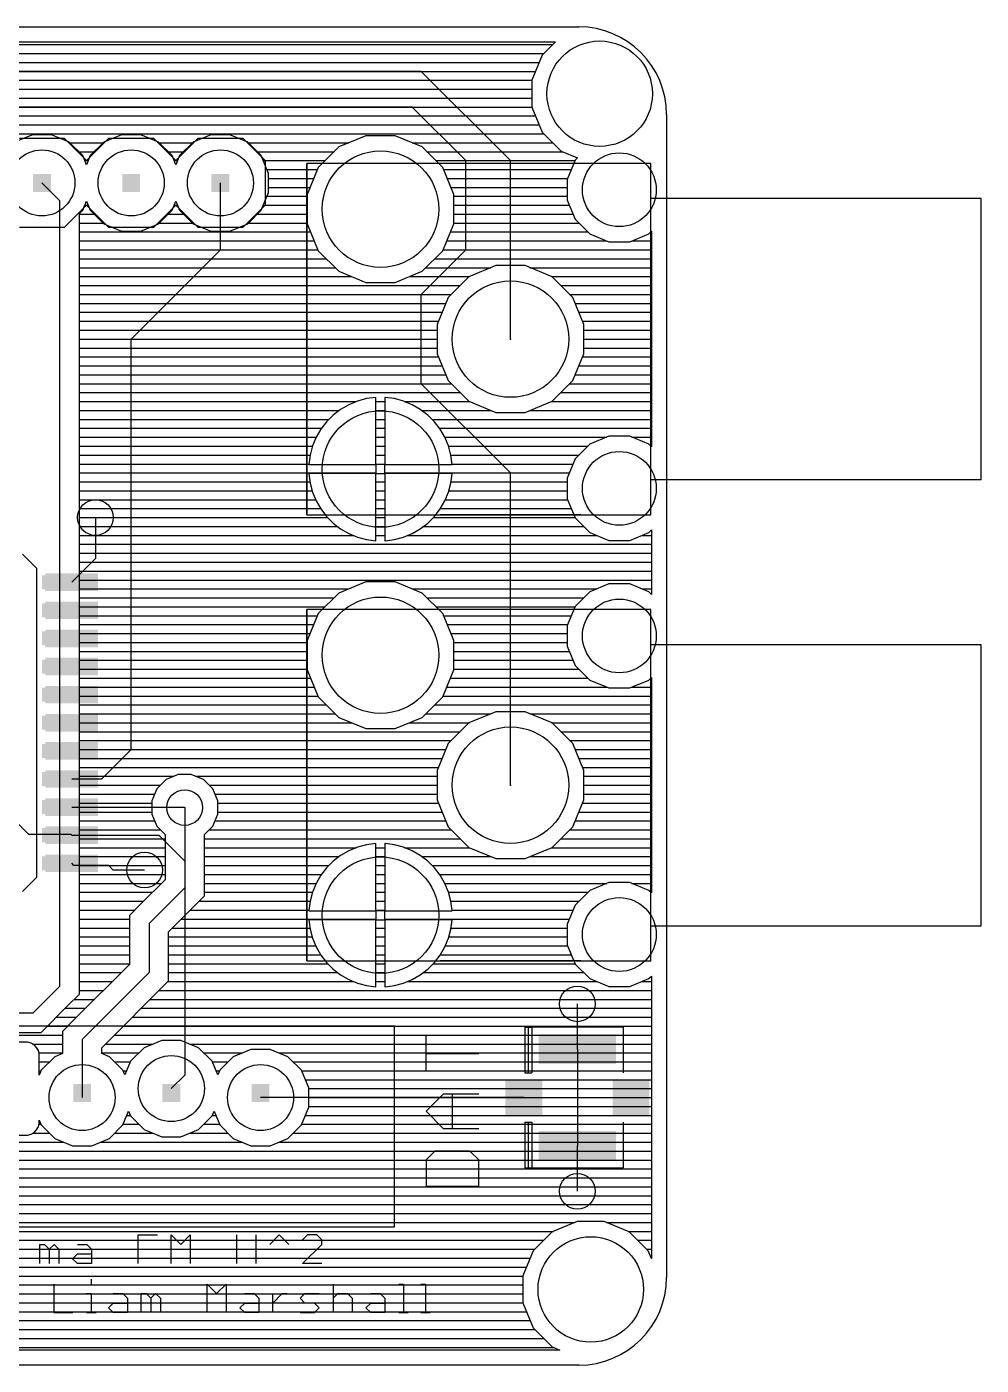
# Model space of a CAD drawing. Extents: x -0.2 to 61.7, y 0 to 38.1.
# Drawn here: x 34.49 to 61.66, y 0 to 38.1 of the extents above; entities that cross this region are included whole.
import ezdxf

# ---------------------------------------------------------------- set-up
doc = ezdxf.new("R2010")
doc.units = 0
for name, color, linetype in [('1', 22, 'CONTINUOUS'), ('16', 175, 'CONTINUOUS'), ('17', 82, 'CONTINUOUS'), ('18', 82, 'CONTINUOUS'), ('20', 7, 'CONTINUOUS'), ('21', 7, 'CONTINUOUS'), ('23', 7, 'CONTINUOUS'), ('51', 53, 'CONTINUOUS')]:
    doc.layers.add(name, color=color, linetype=linetype)

# ---------------------------------------------------------------- blocks, each defined once
blk = doc.blocks.new('RECT')
blk.add_solid([(-0.5, -0.5), (0.5, -0.5), (-0.5, 0.5), (0.5, 0.5)])
blk = doc.blocks.new('ROUNDP')
blk.add_circle((0, 0), 0.5)
blk = doc.blocks.new('ROUNDV')
blk.add_circle((0, 0), 0.5)

msp = doc.modelspace()

# ---------------------------------------------------------------- linework, layer by layer
at = {"layer": '1'}
for p, q in [((45.72, 36.83), (15.875, 36.83)), ((48.26, 34.29), (45.72, 36.83)), ((45.466, 35.814), (17.526, 35.814)), ((46.99, 34.29), (45.466, 35.814)), ((46.99, 31.75), (46.99, 34.29)), ((48.26, 29.21), (48.26, 34.29)), ((40.005, 31.75), (40.005, 33.655)), ((37.465, 29.21), (40.005, 31.75)), ((45.72, 30.48), (46.99, 31.75)), ((45.72, 27.94), (45.72, 30.48)), ((37.465, 17.526), (37.465, 29.21)), ((48.26, 25.4), (45.72, 27.94)), ((48.26, 16.51), (48.26, 25.4)), ((36.449, 24.13), (36.449, 22.965)), ((36.449, 22.965), (35.772, 22.288)), ((36.627, 16.688), (37.465, 17.526)), ((32.7931, 16.8639), (34.544, 15.113)), ((35.772, 16.688), (36.627, 16.688)), ((35.772, 15.888), (38.976, 15.888)), ((38.976, 15.888), (38.989, 15.875)), ((34.544, 15.113), (35.747, 15.113)), ((35.747, 15.113), (35.772, 15.088)), ((35.772, 15.088), (38.252, 15.088)), ((38.252, 15.088), (38.989, 14.351)), ((35.836, 14.224), (35.772, 14.288)), ((36.83, 14.224), (35.836, 14.224)), ((36.957, 14.097), (36.83, 14.224)), ((37.846, 14.097), (36.957, 14.097)), ((38.989, 14.351), (38.989, 8.255)), ((50.165, 8.995), (50.165, 10.287)), ((50.165, 8.995), (50.165, 6.245)), ((38.989, 8.255), (38.608, 7.874)), ((48.64, 7.62), (41.148, 7.62)), ((50.165, 4.953), (50.165, 6.245)), ((34.8619, 2.8956), (34.8619, 3.4379)), ((34.8619, 3.4379), (34.9975, 3.4379)), ((34.9975, 3.4379), (35.1331, 3.3023)), ((35.1331, 3.3023), (35.2687, 3.4379)), ((35.2687, 3.4379), (35.4043, 3.3023)), ((35.933, 3.4379), (36.2042, 3.4379)), ((36.2042, 3.4379), (36.3398, 3.3023)), ((37.6685, 2.8956), (37.6685, 3.7091)), ((37.6685, 3.7091), (38.2108, 3.7091)), ((38.604, 2.8956), (38.604, 3.7091)), ((38.604, 3.7091), (38.8752, 3.4379)), ((38.8752, 3.4379), (39.1463, 3.7091)), ((39.1463, 3.7091), (39.1463, 2.8956)), ((40.475, 2.8956), (40.475, 3.7091)), ((41.0174, 3.7091), (41.0174, 2.8956)), ((41.4106, 3.4379), (41.6817, 3.7091)), ((41.6817, 3.7091), (41.9529, 3.4379)), ((42.4817, 3.7091), (42.3461, 3.5735)), ((42.3461, 2.8956), (42.8884, 3.4379)), ((42.7528, 3.7091), (42.4817, 3.7091)), ((42.8884, 3.5735), (42.7528, 3.7091)), ((42.8884, 3.4379), (42.8884, 3.5735)), ((35.1331, 3.3023), (35.1331, 2.8956)), ((35.4043, 3.3023), (35.4043, 2.8956)), ((35.7974, 3.0312), (35.933, 3.1668)), ((35.933, 3.1668), (36.3398, 3.1668)), ((36.3398, 3.3023), (36.3398, 2.8956)), ((36.733, 3.3023), (37.2753, 3.3023)), ((37.6685, 3.3023), (37.9396, 3.3023)), ((40.475, 3.3023), (41.0174, 3.3023)), ((35.933, 2.8956), (35.7974, 3.0312)), ((36.3398, 2.8956), (35.933, 2.8956)), ((42.8884, 2.8956), (42.3461, 2.8956)), ((35.2593, 2.3121), (35.2593, 1.4986)), ((36.3304, 2.4477), (36.3304, 2.3121)), ((39.625, 1.4986), (39.625, 2.3121)), ((39.625, 2.3121), (39.8962, 2.0409)), ((39.8962, 2.0409), (40.1674, 2.3121)), ((40.1674, 2.3121), (40.1674, 1.4986)), ((43.2112, 2.3121), (43.2112, 1.4986)), ((45.0822, 2.3121), (45.2178, 2.3121)), ((45.2178, 2.3121), (45.2178, 1.4986)), ((45.7059, 2.3121), (45.8415, 2.3121)), ((45.8415, 2.3121), (45.8415, 1.4986)), ((36.1948, 2.0409), (36.3304, 2.0409)), ((36.3304, 2.0409), (36.3304, 1.4986)), ((36.9541, 2.0409), (37.2252, 2.0409)), ((37.2252, 2.0409), (37.3608, 1.9053)), ((37.3608, 1.9053), (37.3608, 1.4986)), ((37.754, 1.4986), (37.754, 2.0409)), ((37.754, 2.0409), (37.8896, 2.0409)), ((37.8896, 2.0409), (38.0252, 1.9053)), ((38.0252, 1.9053), (38.1607, 2.0409)), ((38.0252, 1.9053), (38.0252, 1.4986)), ((38.1607, 2.0409), (38.2963, 1.9053)), ((38.2963, 1.9053), (38.2963, 1.4986)), ((40.6961, 2.0409), (40.9673, 2.0409)), ((40.9673, 2.0409), (41.1029, 1.9053)), ((41.1029, 1.9053), (41.1029, 1.4986)), ((41.4961, 1.4986), (41.4961, 2.0409)), ((41.4961, 1.7698), (41.7672, 2.0409)), ((41.7672, 2.0409), (41.9028, 2.0409)), ((42.2757, 1.9053), (42.4113, 2.0409)), ((42.4113, 1.7698), (42.2757, 1.9053)), ((42.4113, 2.0409), (42.818, 2.0409)), ((43.2112, 1.9053), (43.3468, 2.0409)), ((43.3468, 2.0409), (43.6179, 2.0409)), ((43.6179, 2.0409), (43.7535, 1.9053)), ((43.7535, 1.9053), (43.7535, 1.4986)), ((44.2823, 2.0409), (44.5535, 2.0409)), ((44.5535, 2.0409), (44.689, 1.9053)), ((44.689, 1.9053), (44.689, 1.4986)), ((36.8185, 1.6342), (36.9541, 1.7698)), ((36.9541, 1.4986), (36.8185, 1.6342)), ((36.9541, 1.7698), (37.3608, 1.7698)), ((40.5606, 1.6342), (40.6961, 1.7698)), ((40.6961, 1.4986), (40.5606, 1.6342)), ((40.6961, 1.7698), (41.1029, 1.7698)), ((42.6824, 1.7698), (42.4113, 1.7698)), ((42.818, 1.6342), (42.6824, 1.7698)), ((42.6824, 1.4986), (42.818, 1.6342)), ((44.1467, 1.6342), (44.2823, 1.7698)), ((44.2823, 1.4986), (44.1467, 1.6342)), ((44.2823, 1.7698), (44.689, 1.7698)), ((35.2593, 1.4986), (35.8016, 1.4986)), ((36.1948, 1.4986), (36.466, 1.4986)), ((37.3608, 1.4986), (36.9541, 1.4986)), ((41.1029, 1.4986), (40.6961, 1.4986)), ((42.2757, 1.4986), (42.6824, 1.4986)), ((44.689, 1.4986), (44.2823, 1.4986)), ((45.0822, 1.4986), (45.3534, 1.4986)), ((45.7059, 1.4986), (45.9771, 1.4986))]:
    msp.add_line(p, q, dxfattribs=at)
at = {"layer": '16'}
for p, q in [((13.1972, 37.6682), (49.5412, 37.6682)), ((13.3812, 37.592), (49.465, 37.592)), ((13.654, 37.338), (49.211, 37.338)), ((49.5412, 37.6682), (49.1623, 37.2893)), ((13.908, 37.084), (49.0773, 37.084)), ((49.1623, 37.2893), (48.8682, 36.5793)), ((14.0417, 36.83), (48.9721, 36.83)), ((14.1469, 36.576), (48.8682, 36.576)), ((48.8682, 36.5793), (48.8682, 35.8107)), ((14.2508, 36.322), (48.8682, 36.322)), ((14.2508, 36.068), (48.8682, 36.068)), ((14.2508, 35.814), (48.8682, 35.814)), ((14.2508, 35.56), (48.9721, 35.56)), ((48.8682, 35.8107), (49.1623, 35.1007)), ((14.0417, 35.052), (49.211, 35.052)), ((14.1469, 35.306), (49.0773, 35.306)), ((49.1623, 35.1007), (49.7057, 34.5573)), ((34.6522, 35.0266), (34.1481, 34.8178)), ((35.1978, 35.0266), (34.6522, 35.0266)), ((35.7019, 34.8178), (35.1978, 35.0266)), ((36.0878, 34.4319), (35.7019, 34.8178)), ((35.7217, 34.798), (36.6683, 34.798)), ((36.6881, 34.8178), (36.3022, 34.4319)), ((37.1922, 35.0266), (36.6881, 34.8178)), ((37.7378, 35.0266), (37.1922, 35.0266)), ((38.2419, 34.8178), (37.7378, 35.0266)), ((38.6278, 34.4319), (38.2419, 34.8178)), ((38.2617, 34.798), (39.2083, 34.798)), ((39.2281, 34.8178), (38.8422, 34.4319)), ((39.7322, 35.0266), (39.2281, 34.8178)), ((40.2778, 35.0266), (39.7322, 35.0266)), ((40.7819, 34.8178), (40.2778, 35.0266)), ((41.1678, 34.4319), (40.7819, 34.8178)), ((40.8017, 34.798), (43.6571, 34.798)), ((43.3762, 34.6816), (42.7884, 34.0938)), ((44.1443, 34.9998), (43.3762, 34.6816)), ((44.9757, 34.9998), (44.1443, 34.9998)), ((45.7438, 34.6816), (44.9757, 34.9998)), ((45.4629, 34.798), (49.465, 34.798)), ((46.3316, 34.0938), (45.7438, 34.6816)), ((35.9757, 34.544), (36.4143, 34.544)), ((36.195, 34.1731), (36.0878, 34.4319)), ((36.1466, 34.29), (36.2434, 34.29)), ((36.3022, 34.4319), (36.195, 34.1731)), ((38.5157, 34.544), (38.9543, 34.544)), ((38.735, 34.1731), (38.6278, 34.4319)), ((38.6866, 34.29), (38.7834, 34.29)), ((38.8422, 34.4319), (38.735, 34.1731)), ((41.0557, 34.544), (43.2386, 34.544)), ((41.3766, 33.9278), (41.1678, 34.4319)), ((41.2266, 34.29), (42.9846, 34.29)), ((45.8814, 34.544), (49.7378, 34.544)), ((46.1354, 34.29), (50.0999, 34.29)), ((49.7057, 34.5573), (50.1696, 34.3652)), ((50.1038, 34.2994), (49.8782, 33.7547)), ((50.1696, 34.3652), (50.1038, 34.2994)), ((41.3318, 34.036), (42.7644, 34.036)), ((41.3766, 33.3822), (41.3766, 33.9278)), ((42.7884, 34.0938), (42.4702, 33.3257)), ((46.6498, 33.3257), (46.3316, 34.0938)), ((46.3556, 34.036), (49.9947, 34.036)), ((35.433, 33.147), (34.925, 33.655)), ((41.3766, 33.782), (42.6592, 33.782)), ((41.3766, 33.528), (42.554, 33.528)), ((46.4608, 33.782), (49.8895, 33.782)), ((46.566, 33.528), (49.8782, 33.528)), ((49.8782, 33.7547), (49.8782, 33.1653)), ((35.433, 10.795), (35.433, 33.147)), ((41.1678, 32.8781), (41.3766, 33.3822)), ((41.3318, 33.274), (42.4702, 33.274)), ((42.4702, 33.3257), (42.4702, 32.4943)), ((46.6498, 32.4943), (46.6498, 33.3257)), ((46.6498, 33.274), (49.8782, 33.274)), ((49.8782, 33.1653), (50.1038, 32.6206)), ((35.9918, 32.7821), (36.0878, 32.8781)), ((35.9918, 10.5635), (35.9918, 32.7821)), ((35.9918, 32.766), (36.4143, 32.766)), ((36.0878, 32.8781), (36.195, 33.1369)), ((36.1466, 33.02), (36.2434, 33.02)), ((36.195, 33.1369), (36.3022, 32.8781)), ((36.3022, 32.8781), (36.6881, 32.4922)), ((38.2419, 32.4922), (38.6278, 32.8781)), ((38.5157, 32.766), (38.9543, 32.766)), ((38.6278, 32.8781), (38.735, 33.1369)), ((38.6866, 33.02), (38.7834, 33.02)), ((38.735, 33.1369), (38.8422, 32.8781)), ((38.8422, 32.8781), (39.2281, 32.4922)), ((40.7819, 32.4922), (41.1678, 32.8781)), ((41.0557, 32.766), (42.4702, 32.766)), ((41.2266, 33.02), (42.4702, 33.02)), ((46.6498, 33.02), (49.9384, 33.02)), ((46.6498, 32.766), (50.0436, 32.766)), ((35.9918, 32.512), (36.6683, 32.512)), ((36.6881, 32.4922), (37.1922, 32.2834)), ((37.7378, 32.2834), (38.2419, 32.4922)), ((38.2617, 32.512), (39.2083, 32.512)), ((39.2281, 32.4922), (39.7322, 32.2834)), ((40.2778, 32.2834), (40.7819, 32.4922)), ((40.8017, 32.512), (42.4702, 32.512)), ((42.4702, 32.4943), (42.7884, 31.7262)), ((46.3316, 31.7262), (46.6498, 32.4943)), ((46.6498, 32.512), (50.2124, 32.512)), ((50.1038, 32.6206), (50.5206, 32.2038)), ((35.9918, 32.258), (42.5681, 32.258)), ((35.9918, 32.004), (42.6733, 32.004)), ((37.1922, 32.2834), (37.7378, 32.2834)), ((39.7322, 32.2834), (40.2778, 32.2834)), ((46.4467, 32.004), (51.003, 32.004)), ((46.5519, 32.258), (50.4664, 32.258)), ((50.5206, 32.2038), (51.0652, 31.9782)), ((51.6547, 31.9782), (52.1994, 32.2038)), ((51.717, 32.004), (52.2732, 32.004)), ((52.1994, 32.2038), (52.2732, 32.2776)), ((52.2536, 32.258), (52.2732, 32.258)), ((52.2732, 32.2776), (52.2732, 26.1424)), ((35.9918, 31.75), (42.7785, 31.75)), ((42.7884, 31.7262), (43.3762, 31.1384)), ((45.7438, 31.1384), (46.3316, 31.7262)), ((46.3415, 31.75), (52.2732, 31.75)), ((51.0652, 31.9782), (51.6547, 31.9782)), ((35.9918, 31.496), (43.0186, 31.496)), ((35.9918, 31.242), (43.2726, 31.242)), ((45.8474, 31.242), (47.7048, 31.242)), ((46.1014, 31.496), (52.2732, 31.496)), ((47.8443, 31.2998), (47.0762, 30.9816)), ((48.6757, 31.2998), (47.8443, 31.2998)), ((49.4438, 30.9816), (48.6757, 31.2998)), ((48.8152, 31.242), (52.2732, 31.242)), ((35.9918, 30.988), (43.7392, 30.988)), ((43.3762, 31.1384), (44.1443, 30.8202)), ((44.9757, 30.8202), (45.7438, 31.1384)), ((45.3808, 30.988), (47.0916, 30.988)), ((47.0762, 30.9816), (46.4884, 30.3938)), ((49.4284, 30.988), (52.2732, 30.988)), ((50.0316, 30.3938), (49.4438, 30.9816)), ((35.9918, 30.734), (46.8286, 30.734)), ((35.9918, 30.48), (46.5746, 30.48)), ((44.1443, 30.8202), (44.9757, 30.8202)), ((49.6914, 30.734), (52.2732, 30.734)), ((49.9454, 30.48), (52.2732, 30.48)), ((35.9918, 30.226), (46.4189, 30.226)), ((46.4884, 30.3938), (46.1702, 29.6257)), ((50.3498, 29.6257), (50.0316, 30.3938)), ((50.1011, 30.226), (52.2732, 30.226)), ((35.9918, 29.972), (46.3137, 29.972)), ((35.9918, 29.718), (46.2084, 29.718)), ((50.2064, 29.972), (52.2732, 29.972)), ((50.3116, 29.718), (52.2732, 29.718)), ((35.9918, 29.464), (46.1702, 29.464)), ((46.1702, 29.6257), (46.1702, 28.7943)), ((50.3498, 28.7943), (50.3498, 29.6257)), ((50.3498, 29.464), (52.2732, 29.464)), ((35.9918, 29.21), (46.1702, 29.21)), ((35.9918, 28.956), (46.1702, 28.956)), ((50.3498, 29.21), (52.2732, 29.21)), ((50.3498, 28.956), (52.2732, 28.956)), ((35.9918, 28.702), (46.2084, 28.702)), ((46.1702, 28.7943), (46.4884, 28.0262)), ((50.0316, 28.0262), (50.3498, 28.7943)), ((50.3116, 28.702), (52.2732, 28.702)), ((35.9918, 28.448), (46.3136, 28.448)), ((35.9918, 28.194), (46.4189, 28.194)), ((50.1011, 28.194), (52.2732, 28.194)), ((50.2064, 28.448), (52.2732, 28.448)), ((35.9918, 27.94), (46.5746, 27.94)), ((46.4884, 28.0262), (47.0762, 27.4384)), ((49.4438, 27.4384), (50.0316, 28.0262)), ((49.9454, 27.94), (52.2732, 27.94)), ((35.9918, 27.686), (46.8286, 27.686)), ((35.9918, 27.432), (43.872, 27.432)), ((43.9032, 27.4449), (43.6562, 27.3426)), ((44.1614, 27.5141), (43.9032, 27.4449)), ((44.4264, 27.549), (44.1614, 27.5141)), ((44.433, 27.549), (44.4264, 27.549)), ((44.433, 25.637), (44.433, 27.549)), ((44.433, 27.432), (44.687, 27.432)), ((44.687, 27.549), (44.687, 25.637)), ((44.6936, 27.549), (44.687, 27.549)), ((44.9586, 27.5141), (44.6936, 27.549)), ((45.2168, 27.4449), (44.9586, 27.5141)), ((45.4638, 27.3426), (45.2168, 27.4449)), ((45.248, 27.432), (47.0916, 27.432)), ((47.0762, 27.4384), (47.8443, 27.1202)), ((48.6757, 27.1202), (49.4438, 27.4384)), ((49.4284, 27.432), (52.2732, 27.432)), ((49.6914, 27.686), (52.2732, 27.686)), ((35.9918, 27.178), (43.3844, 27.178)), ((43.4248, 27.209), (43.2127, 27.0463)), ((43.6562, 27.3426), (43.4248, 27.209)), ((44.433, 27.178), (44.687, 27.178)), ((45.6952, 27.209), (45.4638, 27.3426)), ((45.9073, 27.0463), (45.6952, 27.209)), ((45.7356, 27.178), (47.7048, 27.178)), ((47.8443, 27.1202), (48.6757, 27.1202)), ((48.8152, 27.178), (52.2732, 27.178)), ((35.9918, 26.924), (43.0904, 26.924)), ((35.9918, 26.67), (42.88, 26.67)), ((43.0237, 26.8573), (42.861, 26.6452)), ((43.2127, 27.0463), (43.0237, 26.8573)), ((44.433, 26.924), (44.687, 26.924)), ((44.433, 26.67), (44.687, 26.67)), ((46.0963, 26.8573), (45.9073, 27.0463)), ((46.0296, 26.924), (52.2732, 26.924)), ((46.259, 26.6452), (46.0963, 26.8573)), ((46.24, 26.67), (52.2732, 26.67)), ((35.9918, 26.416), (42.7286, 26.416)), ((42.7274, 26.4138), (42.6251, 26.1668)), ((42.861, 26.6452), (42.7274, 26.4138)), ((44.433, 26.416), (44.687, 26.416)), ((46.3926, 26.4138), (46.259, 26.6452)), ((46.3914, 26.416), (51.003, 26.416)), ((46.4949, 26.1668), (46.3926, 26.4138)), ((51.0652, 26.4418), (50.5206, 26.2162)), ((51.6547, 26.4418), (51.0652, 26.4418)), ((52.1994, 26.2162), (51.6547, 26.4418)), ((51.717, 26.416), (52.2732, 26.416)), ((35.9918, 26.162), (42.6238, 26.162)), ((35.9918, 25.908), (42.5558, 25.908)), ((42.5559, 25.9086), (42.521, 25.6436)), ((42.6251, 26.1668), (42.5559, 25.9086)), ((44.433, 26.162), (44.687, 26.162)), ((44.433, 25.908), (44.687, 25.908)), ((46.5641, 25.9086), (46.4949, 26.1668)), ((46.4962, 26.162), (50.4664, 26.162)), ((46.599, 25.6436), (46.5641, 25.9086)), ((46.5642, 25.908), (50.2124, 25.908)), ((50.5206, 26.2162), (50.1038, 25.7994)), ((52.2732, 26.1424), (52.1994, 26.2162)), ((52.2536, 26.162), (52.2732, 26.162)), ((35.9918, 25.654), (42.5224, 25.654)), ((42.521, 25.6436), (42.521, 25.637)), ((42.521, 25.637), (44.433, 25.637)), ((44.433, 25.654), (44.687, 25.654)), ((44.687, 25.637), (44.433, 25.637)), ((44.433, 25.637), (44.433, 25.383)), ((44.687, 25.383), (44.687, 25.637)), ((44.687, 25.637), (46.599, 25.637)), ((46.5976, 25.654), (50.0436, 25.654)), ((46.599, 25.637), (46.599, 25.6436)), ((50.1038, 25.7994), (49.8782, 25.2547)), ((35.9918, 25.4), (44.433, 25.4)), ((35.9918, 25.146), (42.5513, 25.146)), ((44.433, 25.383), (42.521, 25.383)), ((42.521, 25.383), (42.521, 25.3764)), ((42.521, 25.3764), (42.5559, 25.1114)), ((44.433, 23.471), (44.433, 25.383)), ((44.433, 25.383), (44.687, 25.383)), ((44.433, 25.146), (44.687, 25.146)), ((44.687, 25.4), (49.9384, 25.4)), ((44.687, 25.383), (44.687, 23.471)), ((46.599, 25.383), (44.687, 25.383)), ((46.5641, 25.1114), (46.599, 25.3764)), ((46.5687, 25.146), (49.8782, 25.146)), ((46.599, 25.3764), (46.599, 25.383)), ((49.8782, 25.2547), (49.8782, 24.6653)), ((35.9918, 24.892), (42.6147, 24.892)), ((42.5559, 25.1114), (42.6251, 24.8532)), ((42.6251, 24.8532), (42.7274, 24.6062)), ((44.433, 24.892), (44.687, 24.892)), ((46.3926, 24.6062), (46.4949, 24.8532)), ((46.4949, 24.8532), (46.5641, 25.1114)), ((46.5053, 24.892), (49.8782, 24.892)), ((35.9918, 24.638), (42.7142, 24.638)), ((35.9918, 24.384), (42.8557, 24.384)), ((42.7274, 24.6062), (42.861, 24.3748)), ((44.433, 24.638), (44.687, 24.638)), ((44.433, 24.384), (44.687, 24.384)), ((46.259, 24.3748), (46.3926, 24.6062)), ((46.2643, 24.384), (49.9947, 24.384)), ((46.4058, 24.638), (49.8895, 24.638)), ((49.8782, 24.6653), (50.1038, 24.1206)), ((35.9918, 24.13), (43.0564, 24.13)), ((42.861, 24.3748), (43.0237, 24.1627)), ((43.0237, 24.1627), (43.2127, 23.9737)), ((44.433, 24.13), (44.687, 24.13)), ((45.9073, 23.9737), (46.0963, 24.1627)), ((46.0636, 24.13), (50.0999, 24.13)), ((46.0963, 24.1627), (46.259, 24.3748)), ((50.1038, 24.1206), (50.5206, 23.7038)), ((35.9918, 23.876), (43.34, 23.876)), ((35.9918, 23.622), (43.7899, 23.622)), ((43.2127, 23.9737), (43.4248, 23.811)), ((43.4248, 23.811), (43.6562, 23.6774)), ((43.6562, 23.6774), (43.9032, 23.5751)), ((44.433, 23.876), (44.687, 23.876)), ((44.433, 23.622), (44.687, 23.622)), ((45.2168, 23.5751), (45.4638, 23.6774)), ((45.3301, 23.622), (50.7181, 23.622)), ((45.4638, 23.6774), (45.6952, 23.811)), ((45.6952, 23.811), (45.9073, 23.9737)), ((45.78, 23.876), (50.3484, 23.876)), ((50.5206, 23.7038), (51.0652, 23.4782)), ((51.6547, 23.4782), (52.1994, 23.7038)), ((52.0019, 23.622), (52.2732, 23.622)), ((52.1994, 23.7038), (52.2732, 23.7776)), ((52.2732, 23.7776), (52.2732, 21.9424)), ((35.9918, 23.368), (52.2732, 23.368)), ((43.9032, 23.5751), (44.1614, 23.5059)), ((44.1614, 23.5059), (44.4264, 23.471)), ((44.4264, 23.471), (44.433, 23.471)), ((44.687, 23.471), (44.6936, 23.471)), ((44.6936, 23.471), (44.9586, 23.5059)), ((44.9586, 23.5059), (45.2168, 23.5751)), ((51.0652, 23.4782), (51.6547, 23.4782)), ((35.9918, 23.114), (52.2732, 23.114)), ((35.9918, 22.86), (52.2732, 22.86)), ((35.9918, 22.606), (52.2732, 22.606)), ((35.9918, 22.352), (52.2732, 22.352)), ((35.9918, 22.098), (43.6571, 22.098)), ((44.1443, 22.2998), (43.3762, 21.9816)), ((44.9757, 22.2998), (44.1443, 22.2998)), ((45.7438, 21.9816), (44.9757, 22.2998)), ((45.4629, 22.098), (50.7181, 22.098)), ((51.0652, 22.2418), (50.5206, 22.0162)), ((51.6547, 22.2418), (51.0652, 22.2418)), ((52.1994, 22.0162), (51.6547, 22.2418)), ((52.0019, 22.098), (52.2732, 22.098)), ((35.9918, 21.844), (43.2386, 21.844)), ((43.3762, 21.9816), (42.7884, 21.3938)), ((46.3316, 21.3938), (45.7438, 21.9816)), ((45.8814, 21.844), (50.3484, 21.844)), ((50.5206, 22.0162), (50.1038, 21.5994)), ((52.2732, 21.9424), (52.1994, 22.0162)), ((35.9918, 21.59), (42.9846, 21.59)), ((42.7884, 21.3938), (42.4702, 20.6257)), ((46.1354, 21.59), (50.0999, 21.59)), ((46.6498, 20.6257), (46.3316, 21.3938)), ((50.1038, 21.5994), (49.8782, 21.0547)), ((35.9918, 21.336), (42.7644, 21.336)), ((35.9918, 21.082), (42.6592, 21.082)), ((46.3556, 21.336), (49.9947, 21.336)), ((46.4608, 21.082), (49.8895, 21.082)), ((49.8782, 21.0547), (49.8782, 20.4653)), ((35.9918, 20.828), (42.554, 20.828)), ((35.9918, 20.574), (42.4702, 20.574)), ((42.4702, 20.6257), (42.4702, 19.7943)), ((46.566, 20.828), (49.8782, 20.828)), ((46.6498, 19.7943), (46.6498, 20.6257)), ((46.6498, 20.574), (49.8782, 20.574)), ((35.9918, 20.32), (42.4702, 20.32)), ((46.6498, 20.32), (49.9384, 20.32)), ((49.8782, 20.4653), (50.1038, 19.9206)), ((35.9918, 20.066), (42.4702, 20.066)), ((35.9918, 19.812), (42.4702, 19.812)), ((46.6498, 20.066), (50.0436, 20.066)), ((46.6498, 19.812), (50.2124, 19.812)), ((50.1038, 19.9206), (50.5206, 19.5038)), ((35.9918, 19.558), (42.5681, 19.558)), ((42.4702, 19.7943), (42.7884, 19.0262)), ((46.3316, 19.0262), (46.6498, 19.7943)), ((46.5519, 19.558), (50.4664, 19.558)), ((50.5206, 19.5038), (51.0652, 19.2782)), ((51.6547, 19.2782), (52.1994, 19.5038)), ((52.1994, 19.5038), (52.2732, 19.5776)), ((52.2536, 19.558), (52.2732, 19.558)), ((52.2732, 19.5776), (52.2732, 13.4424)), ((35.9918, 19.304), (42.6733, 19.304)), ((35.9918, 19.05), (42.7785, 19.05)), ((46.3415, 19.05), (52.2732, 19.05)), ((46.4467, 19.304), (51.003, 19.304)), ((51.0652, 19.2782), (51.6547, 19.2782)), ((51.717, 19.304), (52.2732, 19.304)), ((35.9918, 18.796), (43.0186, 18.796)), ((42.7884, 19.0262), (43.3762, 18.4384)), ((45.7438, 18.4384), (46.3316, 19.0262)), ((46.1014, 18.796), (52.2732, 18.796)), ((35.9918, 18.542), (43.2726, 18.542)), ((35.9918, 18.288), (43.7392, 18.288)), ((43.3762, 18.4384), (44.1443, 18.1202)), ((44.9757, 18.1202), (45.7438, 18.4384)), ((45.3808, 18.288), (47.0916, 18.288)), ((45.8474, 18.542), (47.7048, 18.542)), ((47.8443, 18.5998), (47.0762, 18.2816)), ((48.6757, 18.5998), (47.8443, 18.5998)), ((49.4438, 18.2816), (48.6757, 18.5998)), ((48.8152, 18.542), (52.2732, 18.542)), ((49.4284, 18.288), (52.2732, 18.288)), ((35.9918, 18.034), (46.8286, 18.034)), ((44.1443, 18.1202), (44.9757, 18.1202)), ((47.0762, 18.2816), (46.4884, 17.6938)), ((50.0316, 17.6938), (49.4438, 18.2816)), ((49.6914, 18.034), (52.2732, 18.034)), ((35.9918, 17.78), (46.5746, 17.78)), ((35.9918, 17.526), (46.4189, 17.526)), ((46.4884, 17.6938), (46.1702, 16.9257)), ((49.9454, 17.78), (52.2732, 17.78)), ((50.3498, 16.9257), (50.0316, 17.6938)), ((50.1011, 17.526), (52.2732, 17.526)), ((35.9918, 17.272), (46.3137, 17.272)), ((50.2064, 17.272), (52.2732, 17.272)), ((35.9918, 17.018), (46.2084, 17.018)), ((35.9918, 16.764), (38.6794, 16.764)), ((38.8021, 16.8148), (38.4566, 16.6717)), ((39.1759, 16.8148), (38.8021, 16.8148)), ((39.5214, 16.6717), (39.1759, 16.8148)), ((39.2986, 16.764), (46.1702, 16.764)), ((46.1702, 16.9257), (46.1702, 16.0943)), ((50.3116, 17.018), (52.2732, 17.018)), ((50.3498, 16.0943), (50.3498, 16.9257)), ((50.3498, 16.764), (52.2732, 16.764)), ((35.9918, 16.51), (38.2949, 16.51)), ((38.1923, 16.4074), (38.0492, 16.0619)), ((38.4566, 16.6717), (38.1923, 16.4074)), ((39.7857, 16.4074), (39.5214, 16.6717)), ((39.6831, 16.51), (46.1702, 16.51)), ((39.9288, 16.0619), (39.7857, 16.4074)), ((50.3498, 16.51), (52.2732, 16.51)), ((35.9918, 16.256), (38.1296, 16.256)), ((35.9918, 16.002), (38.0492, 16.002)), ((38.0492, 16.0619), (38.0492, 15.6881)), ((39.8484, 16.256), (46.1702, 16.256)), ((39.9288, 15.6881), (39.9288, 16.0619)), ((39.9288, 16.002), (46.2084, 16.002)), ((46.1702, 16.0943), (46.4884, 15.3262)), ((50.0316, 15.3262), (50.3498, 16.0943)), ((50.3116, 16.002), (52.2732, 16.002)), ((50.3498, 16.256), (52.2732, 16.256)), ((35.9918, 15.748), (38.0492, 15.748)), ((38.0492, 15.6881), (38.1923, 15.3426)), ((38.989, 15.875), (38.989, 13.589)), ((39.7857, 15.3426), (39.9288, 15.6881)), ((39.9288, 15.748), (46.3136, 15.748)), ((50.2064, 15.748), (52.2732, 15.748)), ((35.9918, 15.494), (38.1296, 15.494)), ((35.9918, 15.24), (38.2949, 15.24)), ((38.1923, 15.3426), (38.4302, 15.1047)), ((39.5478, 15.1047), (39.7857, 15.3426)), ((39.6831, 15.24), (46.5746, 15.24)), ((39.8484, 15.494), (46.4189, 15.494)), ((46.4884, 15.3262), (47.0762, 14.7384)), ((49.4438, 14.7384), (50.0316, 15.3262)), ((49.9454, 15.24), (52.2732, 15.24)), ((50.1011, 15.494), (52.2732, 15.494)), ((35.9918, 14.986), (38.4302, 14.986)), ((38.4302, 15.1047), (38.4302, 13.8205)), ((39.5478, 13.3575), (39.5478, 15.1047)), ((39.5478, 14.986), (46.8286, 14.986)), ((49.6914, 14.986), (52.2732, 14.986)), ((35.9918, 14.732), (38.4302, 14.732)), ((35.9918, 14.478), (38.4302, 14.478)), ((39.5478, 14.732), (43.872, 14.732)), ((39.5478, 14.478), (43.3844, 14.478)), ((43.4248, 14.509), (43.2127, 14.3463)), ((43.6562, 14.6426), (43.4248, 14.509)), ((43.9032, 14.7449), (43.6562, 14.6426)), ((44.1614, 14.8141), (43.9032, 14.7449)), ((44.4264, 14.849), (44.1614, 14.8141)), ((44.433, 14.849), (44.4264, 14.849)), ((44.433, 12.937), (44.433, 14.849)), ((44.433, 14.732), (44.687, 14.732)), ((44.433, 14.478), (44.687, 14.478)), ((44.687, 14.849), (44.687, 12.937)), ((44.6936, 14.849), (44.687, 14.849)), ((44.9586, 14.8141), (44.6936, 14.849)), ((45.2168, 14.7449), (44.9586, 14.8141)), ((45.4638, 14.6426), (45.2168, 14.7449)), ((45.248, 14.732), (47.0916, 14.732)), ((45.6952, 14.509), (45.4638, 14.6426)), ((45.9073, 14.3463), (45.6952, 14.509)), ((45.7356, 14.478), (47.7048, 14.478)), ((47.0762, 14.7384), (47.8443, 14.4202)), ((48.6757, 14.4202), (49.4438, 14.7384)), ((48.8152, 14.478), (52.2732, 14.478)), ((49.4284, 14.732), (52.2732, 14.732)), ((35.9918, 14.224), (38.4302, 14.224)), ((39.5478, 14.224), (43.0904, 14.224)), ((43.0237, 14.1573), (42.861, 13.9452)), ((43.2127, 14.3463), (43.0237, 14.1573)), ((44.433, 14.224), (44.687, 14.224)), ((46.0963, 14.1573), (45.9073, 14.3463)), ((46.0296, 14.224), (52.2732, 14.224)), ((46.259, 13.9452), (46.0963, 14.1573)), ((47.8443, 14.4202), (48.6757, 14.4202)), ((35.9918, 13.97), (38.4302, 13.97)), ((35.9918, 13.716), (38.3257, 13.716)), ((38.4302, 13.8205), (37.7415, 13.1318)), ((39.5478, 13.97), (42.88, 13.97)), ((39.5478, 13.716), (42.7286, 13.716)), ((42.861, 13.9452), (42.7274, 13.7138)), ((44.433, 13.97), (44.687, 13.97)), ((44.433, 13.716), (44.687, 13.716)), ((46.24, 13.97), (52.2732, 13.97)), ((46.3926, 13.7138), (46.259, 13.9452)), ((46.3914, 13.716), (51.003, 13.716)), ((51.0652, 13.7418), (50.5206, 13.5162)), ((51.6547, 13.7418), (51.0652, 13.7418)), ((52.1994, 13.5162), (51.6547, 13.7418)), ((51.717, 13.716), (52.2732, 13.716)), ((35.9918, 13.462), (38.0717, 13.462)), ((38.989, 13.589), (37.973, 12.573)), ((38.5318, 12.3415), (39.5478, 13.3575)), ((39.5478, 13.462), (42.6238, 13.462)), ((42.6251, 13.4668), (42.5559, 13.2086)), ((42.7274, 13.7138), (42.6251, 13.4668)), ((44.433, 13.462), (44.687, 13.462)), ((46.4949, 13.4668), (46.3926, 13.7138)), ((46.5641, 13.2086), (46.4949, 13.4668)), ((46.4962, 13.462), (50.4664, 13.462)), ((50.5206, 13.5162), (50.1038, 13.0994)), ((52.2732, 13.4424), (52.1994, 13.5162)), ((52.2536, 13.462), (52.2732, 13.462)), ((35.9918, 13.208), (37.8177, 13.208)), ((35.9918, 12.954), (37.5637, 12.954)), ((37.7415, 13.1318), (37.4142, 12.8045)), ((39.1443, 12.954), (42.5224, 12.954)), ((39.3983, 13.208), (42.5558, 13.208)), ((42.5559, 13.2086), (42.521, 12.9436)), ((44.433, 13.208), (44.687, 13.208)), ((44.433, 12.954), (44.687, 12.954)), ((46.599, 12.9436), (46.5641, 13.2086)), ((46.5642, 13.208), (50.2124, 13.208)), ((46.5976, 12.954), (50.0436, 12.954)), ((50.1038, 13.0994), (49.8782, 12.5547)), ((35.9918, 12.7), (37.4142, 12.7)), ((37.4142, 12.8045), (37.4142, 11.4075)), ((37.973, 12.573), (37.973, 11.176)), ((38.8903, 12.7), (44.433, 12.7)), ((42.521, 12.9436), (42.521, 12.937)), ((42.521, 12.937), (44.433, 12.937)), ((44.433, 12.683), (42.521, 12.683)), ((42.521, 12.683), (42.521, 12.6764)), ((42.521, 12.6764), (42.5559, 12.4114)), ((44.687, 12.937), (44.433, 12.937)), ((44.433, 12.937), (44.433, 12.683)), ((44.433, 10.771), (44.433, 12.683)), ((44.433, 12.683), (44.687, 12.683)), ((44.687, 12.683), (44.687, 12.937)), ((44.687, 12.937), (46.599, 12.937)), ((44.687, 12.7), (49.9384, 12.7)), ((44.687, 12.683), (44.687, 10.771)), ((46.599, 12.683), (44.687, 12.683)), ((46.5641, 12.4114), (46.599, 12.6764)), ((46.599, 12.937), (46.599, 12.9436)), ((46.599, 12.6764), (46.599, 12.683)), ((35.9918, 12.446), (37.4142, 12.446)), ((35.9918, 12.192), (37.4142, 12.192)), ((38.5318, 10.9445), (38.5318, 12.3415)), ((38.5318, 12.192), (42.6147, 12.192)), ((38.6363, 12.446), (42.5513, 12.446)), ((42.5559, 12.4114), (42.6251, 12.1532)), ((44.433, 12.446), (44.687, 12.446)), ((44.433, 12.192), (44.687, 12.192)), ((46.4949, 12.1532), (46.5641, 12.4114)), ((46.5053, 12.192), (49.8782, 12.192)), ((46.5687, 12.446), (49.8782, 12.446)), ((49.8782, 12.5547), (49.8782, 11.9653)), ((35.9918, 11.938), (37.4142, 11.938)), ((38.5318, 11.938), (42.7142, 11.938)), ((42.6251, 12.1532), (42.7274, 11.9062)), ((42.7274, 11.9062), (42.861, 11.6748)), ((44.433, 11.938), (44.687, 11.938)), ((46.259, 11.6748), (46.3926, 11.9062)), ((46.3926, 11.9062), (46.4949, 12.1532)), ((46.4058, 11.938), (49.8895, 11.938)), ((49.8782, 11.9653), (50.1038, 11.4206)), ((35.9918, 11.684), (37.4142, 11.684)), ((35.9918, 11.43), (37.4142, 11.43)), ((38.5318, 11.684), (42.8557, 11.684)), ((38.5318, 11.43), (43.0564, 11.43)), ((42.861, 11.6748), (43.0237, 11.4627)), ((43.0237, 11.4627), (43.2127, 11.2737)), ((44.433, 11.684), (44.687, 11.684)), ((44.433, 11.43), (44.687, 11.43)), ((45.9073, 11.2737), (46.0963, 11.4627)), ((46.0636, 11.43), (50.0999, 11.43)), ((46.0963, 11.4627), (46.259, 11.6748)), ((46.2643, 11.684), (49.9947, 11.684)), ((37.4142, 11.4075), (35.8365, 9.8298)), ((35.9918, 11.176), (37.1827, 11.176)), ((37.973, 11.176), (36.068, 9.271)), ((38.5318, 11.176), (43.34, 11.176)), ((43.2127, 11.2737), (43.4248, 11.111)), ((43.4248, 11.111), (43.6562, 10.9774)), ((44.433, 11.176), (44.687, 11.176)), ((45.4638, 10.9774), (45.6952, 11.111)), ((45.6952, 11.111), (45.9073, 11.2737)), ((45.78, 11.176), (50.3484, 11.176)), ((50.1038, 11.4206), (50.5206, 11.0038)), ((52.1994, 11.0038), (52.2732, 11.0776)), ((52.2732, 11.0776), (52.2732, 3.0372)), ((34.671, 10.033), (35.433, 10.795)), ((35.9918, 10.922), (36.9287, 10.922)), ((36.6268, 9.0395), (38.5318, 10.9445)), ((38.5093, 10.922), (43.7899, 10.922)), ((43.6562, 10.9774), (43.9032, 10.8751)), ((43.9032, 10.8751), (44.1614, 10.8059)), ((44.1614, 10.8059), (44.4264, 10.771)), ((44.4264, 10.771), (44.433, 10.771)), ((44.433, 10.922), (44.687, 10.922)), ((44.687, 10.771), (44.6936, 10.771)), ((44.6936, 10.771), (44.9586, 10.8059)), ((44.9586, 10.8059), (45.2168, 10.8751)), ((45.2168, 10.8751), (45.4638, 10.9774)), ((45.3301, 10.922), (50.7181, 10.922)), ((50.5206, 11.0038), (51.0652, 10.7782)), ((51.0652, 10.7782), (51.6547, 10.7782)), ((51.6547, 10.7782), (52.1994, 11.0038)), ((52.0019, 10.922), (52.2732, 10.922)), ((35.6645, 10.2362), (35.9918, 10.5635)), ((35.8423, 10.414), (36.4207, 10.414)), ((35.9918, 10.668), (36.6747, 10.668)), ((38.0013, 10.414), (52.2732, 10.414)), ((38.2553, 10.668), (52.2732, 10.668)), ((31.242, 10.033), (34.671, 10.033)), ((34.9025, 9.4742), (35.6645, 10.2362)), ((35.3343, 9.906), (35.9127, 9.906)), ((35.5883, 10.16), (36.1667, 10.16)), ((37.4933, 9.906), (52.2732, 9.906)), ((37.7473, 10.16), (52.2732, 10.16)), ((35.0803, 9.652), (35.6587, 9.652)), ((35.8365, 9.8298), (35.5092, 9.5025)), ((37.2393, 9.652), (52.2732, 9.652)), ((31.9361, 9.398), (35.5092, 9.398)), ((32.0123, 9.4742), (34.9025, 9.4742)), ((34.518, 9.1948), (33.655, 9.1948)), ((34.6149, 9.1688), (34.518, 9.1948)), ((34.7017, 9.1187), (34.6149, 9.1688)), ((34.6579, 9.144), (35.5092, 9.144)), ((35.5092, 9.5025), (35.5092, 8.8731)), ((36.068, 9.271), (36.068, 7.62)), ((36.7313, 9.144), (38.0899, 9.144)), ((36.9853, 9.398), (52.2732, 9.398)), ((38.3352, 9.2456), (37.8311, 9.0368)), ((38.8808, 9.2456), (38.3352, 9.2456)), ((39.3849, 9.0368), (38.8808, 9.2456)), ((39.1261, 9.144), (52.2732, 9.144)), ((34.7727, 9.0477), (34.7017, 9.1187)), ((34.8228, 8.9609), (34.7727, 9.0477)), ((34.8488, 8.864), (34.8228, 8.9609)), ((34.8418, 8.89), (35.5092, 8.89)), ((34.8488, 8.2607), (34.8488, 8.864)), ((35.291, 8.7828), (34.9052, 8.3969)), ((35.5092, 8.8731), (35.291, 8.7828)), ((36.6268, 8.8731), (36.6268, 9.0395)), ((36.6268, 8.89), (37.6843, 8.89)), ((36.8449, 8.7828), (36.6268, 8.8731)), ((37.2308, 8.3969), (36.8449, 8.7828)), ((37.8311, 9.0368), (37.4452, 8.6509)), ((39.7708, 8.6509), (39.3849, 9.0368)), ((39.5317, 8.89), (40.6299, 8.89)), ((40.3711, 8.7828), (39.9852, 8.3969)), ((40.8752, 8.9916), (40.3711, 8.7828)), ((41.4208, 8.9916), (40.8752, 8.9916)), ((41.9249, 8.7828), (41.4208, 8.9916)), ((41.6661, 8.89), (52.2732, 8.89)), ((42.3108, 8.3969), (41.9249, 8.7828)), ((34.8488, 8.636), (35.1443, 8.636)), ((34.9052, 8.3969), (34.8488, 8.2607)), ((34.8488, 8.382), (34.899, 8.382)), ((36.9917, 8.636), (37.439, 8.636)), ((37.2854, 8.2651), (37.2308, 8.3969)), ((37.237, 8.382), (37.3338, 8.382)), ((37.4452, 8.6509), (37.2854, 8.2651)), ((39.9306, 8.2651), (39.7708, 8.6509)), ((39.777, 8.636), (40.2243, 8.636)), ((39.8822, 8.382), (39.979, 8.382)), ((39.9852, 8.3969), (39.9306, 8.2651)), ((42.0717, 8.636), (52.2732, 8.636)), ((42.5196, 7.8928), (42.3108, 8.3969)), ((42.317, 8.382), (52.2732, 8.382)), ((42.4222, 8.128), (52.2732, 8.128)), ((42.5196, 7.3472), (42.5196, 7.8928)), ((42.5196, 7.874), (52.2732, 7.874)), ((42.5196, 7.62), (52.2732, 7.62)), ((42.3108, 6.8431), (42.5196, 7.3472)), ((42.5196, 7.366), (52.2732, 7.366)), ((34.8228, 6.7871), (34.8488, 6.884)), ((34.8418, 6.858), (34.899, 6.858)), ((34.8488, 6.884), (34.8488, 6.9793)), ((34.8488, 6.9793), (34.9052, 6.8431)), ((37.2308, 6.8431), (37.3906, 7.2289)), ((37.237, 6.858), (37.6843, 6.858)), ((37.3422, 7.112), (37.439, 7.112)), ((37.3906, 7.2289), (37.4452, 7.0971)), ((37.4452, 7.0971), (37.8311, 6.7112)), ((39.3849, 6.7112), (39.7708, 7.0971)), ((39.5317, 6.858), (39.979, 6.858)), ((39.7708, 7.0971), (39.8254, 7.2289)), ((39.777, 7.112), (39.8738, 7.112)), ((39.8254, 7.2289), (39.9852, 6.8431)), ((42.317, 6.858), (52.2732, 6.858)), ((42.4222, 7.112), (52.2732, 7.112)), ((33.655, 6.5532), (34.518, 6.5532)), ((34.518, 6.5532), (34.6149, 6.5792)), ((34.6149, 6.5792), (34.7017, 6.6293)), ((34.6579, 6.604), (35.1443, 6.604)), ((34.7017, 6.6293), (34.7727, 6.7003)), ((34.7727, 6.7003), (34.8228, 6.7871)), ((34.9052, 6.8431), (35.291, 6.4572)), ((36.8449, 6.4572), (37.2308, 6.8431)), ((36.9917, 6.604), (38.0899, 6.604)), ((37.8311, 6.7112), (38.3352, 6.5024)), ((38.3352, 6.5024), (38.8808, 6.5024)), ((38.8808, 6.5024), (39.3849, 6.7112)), ((39.1261, 6.604), (40.2243, 6.604)), ((39.9852, 6.8431), (40.3711, 6.4572)), ((41.9249, 6.4572), (42.3108, 6.8431)), ((42.0717, 6.604), (52.2732, 6.604)), ((28.8365, 6.096), (52.2732, 6.096)), ((28.9417, 6.35), (35.5499, 6.35)), ((35.291, 6.4572), (35.7952, 6.2484)), ((35.7952, 6.2484), (36.3408, 6.2484)), ((36.3408, 6.2484), (36.8449, 6.4572)), ((36.5861, 6.35), (40.6299, 6.35)), ((40.3711, 6.4572), (40.8752, 6.2484)), ((40.8752, 6.2484), (41.4208, 6.2484)), ((41.4208, 6.2484), (41.9249, 6.4572)), ((41.6661, 6.35), (52.2732, 6.35)), ((28.7021, 5.842), (52.2732, 5.842)), ((28.4481, 5.588), (52.2732, 5.588)), ((7.9248, 5.334), (52.2732, 5.334)), ((7.9248, 5.08), (52.2732, 5.08)), ((7.9248, 4.826), (52.2732, 4.826)), ((7.9248, 4.572), (52.2732, 4.572)), ((7.9248, 4.318), (52.2732, 4.318)), ((10.1009, 4.064), (50.0971, 4.064)), ((28.4481, 3.81), (49.4838, 3.81)), ((50.1617, 4.0908), (49.4517, 3.7967)), ((50.9303, 4.0908), (50.1617, 4.0908)), ((51.6403, 3.7967), (50.9303, 4.0908)), ((50.9949, 4.064), (52.2732, 4.064)), ((51.6082, 3.81), (52.2732, 3.81)), ((28.7021, 3.556), (49.211, 3.556)), ((49.4517, 3.7967), (48.9083, 3.2533)), ((52.1837, 3.2533), (51.6403, 3.7967)), ((51.881, 3.556), (52.2732, 3.556)), ((28.8365, 3.302), (48.957, 3.302)), ((28.9417, 3.048), (48.8233, 3.048)), ((48.9083, 3.2533), (48.6142, 2.5433)), ((52.135, 3.302), (52.2732, 3.302)), ((52.2732, 3.0372), (52.1837, 3.2533)), ((52.2687, 3.048), (52.2732, 3.048)), ((28.9433, 2.794), (48.7181, 2.794)), ((28.8365, 2.286), (48.6142, 2.286)), ((28.9417, 2.54), (48.6142, 2.54)), ((48.6142, 2.5433), (48.6142, 1.7747)), ((28.7021, 2.032), (48.6142, 2.032)), ((11.4799, 1.524), (48.7181, 1.524)), ((28.4481, 1.778), (48.6142, 1.778)), ((48.6142, 1.7747), (48.9083, 1.0647)), ((11.3747, 1.27), (48.8233, 1.27)), ((10.987, 0.762), (49.211, 0.762)), ((11.241, 1.016), (48.957, 1.016)), ((48.9083, 1.0647), (49.4517, 0.5213)), ((49.6678, 0.4318), (10.5302, 0.4318)), ((10.7142, 0.508), (49.4838, 0.508)), ((49.4517, 0.5213), (49.6678, 0.4318))]:
    msp.add_line(p, q, dxfattribs=at)
at = {"layer": '20'}
for p, q in [((12.66, 38.1), (50.205, 38.1)), ((52.705, 35.6), (52.705, 2.5)), ((50.205, 0), (9.993, 0))]:
    msp.add_line(p, q, dxfattribs=at)
for centre, radius in [((50.8, 36.195), 1.5), ((51.36, 33.46), 1.05), ((51.36, 24.96), 1.05), ((51.36, 20.76), 1.05), ((51.36, 12.26), 1.05), ((50.546, 2.159), 1.5)]:
    msp.add_circle(centre, radius, dxfattribs=at)
for centre, start, end in [((50.205, 35.6), 0, 90), ((50.205, 2.5), 270, 0)]:
    msp.add_arc(centre, 2.5, start, end, dxfattribs=at)
at = {"layer": '21'}
for p, q in [((34.29, 34.925), (35.56, 34.925)), ((35.56, 34.925), (36.195, 34.29)), ((36.83, 34.925), (36.195, 34.29)), ((36.83, 34.925), (38.1, 34.925)), ((38.1, 34.925), (38.735, 34.29)), ((39.37, 34.925), (38.735, 34.29)), ((39.37, 34.925), (40.64, 34.925)), ((40.64, 34.925), (41.275, 34.29)), ((41.275, 34.29), (41.275, 33.02)), ((42.46, 24.21), (42.46, 34.21)), ((50.26, 34.21), (46.26, 34.21)), ((36.195, 33.02), (35.56, 32.385)), ((36.195, 33.02), (36.83, 32.385)), ((38.735, 33.02), (38.1, 32.385)), ((38.735, 33.02), (39.37, 32.385)), ((41.275, 33.02), (40.64, 32.385)), ((35.56, 32.385), (34.29, 32.385)), ((38.1, 32.385), (36.83, 32.385)), ((40.64, 32.385), (39.37, 32.385)), ((52.26, 26.21), (52.26, 32.21)), ((50.26, 24.21), (46.26, 24.21)), ((34.372, 23.088), (34.772, 22.688)), ((34.772, 22.688), (34.772, 13.888)), ((42.46, 11.51), (42.46, 21.51)), ((50.26, 21.51), (46.26, 21.51)), ((52.26, 13.51), (52.26, 19.51)), ((34.772, 13.888), (34.372, 13.488)), ((50.26, 11.51), (46.26, 11.51)), ((44.958, 9.652), (32.258, 9.652)), ((44.958, 3.937), (44.958, 9.652)), ((48.665, 9.62), (48.665, 8.32)), ((48.665, 9.62), (48.865, 9.62)), ((48.765, 9.62), (48.765, 8.32)), ((51.465, 9.62), (48.865, 9.62)), ((48.865, 9.62), (48.865, 8.32)), ((51.465, 9.62), (51.465, 8.32)), ((45.8584, 8.367), (45.8584, 9.3669)), ((47.3583, 8.867), (45.8584, 8.867)), ((48.665, 8.32), (48.865, 8.32)), ((45.8584, 7.2298), (46.3584, 7.7298)), ((46.3584, 7.7298), (47.3583, 7.7298)), ((46.6084, 6.7299), (46.6084, 7.7298)), ((46.3584, 6.7299), (45.8584, 7.2298)), ((48.665, 6.92), (48.665, 5.62)), ((48.665, 6.92), (48.865, 6.92)), ((48.765, 6.92), (48.765, 5.62)), ((48.865, 6.92), (48.865, 5.62)), ((51.465, 6.92), (51.465, 5.62)), ((47.3583, 6.7299), (46.3584, 6.7299)), ((46.1084, 6.0926), (45.8584, 5.8426)), ((45.8584, 5.8426), (45.8584, 5.0927)), ((47.1083, 6.0926), (46.1084, 6.0926)), ((47.3583, 5.8426), (47.1083, 6.0926)), ((47.3583, 5.0927), (47.3583, 5.8426)), ((48.665, 5.62), (48.865, 5.62)), ((48.865, 5.62), (51.465, 5.62)), ((45.8584, 5.0927), (47.3583, 5.0927)), ((32.258, 3.937), (44.958, 3.937))]:
    msp.add_line(p, q, dxfattribs=at)
at = {"layer": '23'}
for p in [(48.26, 29.21), (48.26, 16.51), (50.165, 7.62)]:
    msp.add_point(p, dxfattribs=at)
at = {"layer": '51'}
for p, q in [((52.26, 34.21), (42.46, 34.21)), ((42.46, 34.21), (42.46, 24.21)), ((52.26, 24.21), (52.26, 34.21)), ((61.66, 33.21), (52.26, 33.21)), ((61.66, 25.21), (61.66, 33.21)), ((52.26, 25.21), (61.66, 25.21)), ((42.46, 24.21), (52.26, 24.21)), ((52.26, 21.51), (42.46, 21.51)), ((42.46, 21.51), (42.46, 11.51)), ((52.26, 11.51), (52.26, 21.51)), ((61.66, 20.51), (52.26, 20.51)), ((61.66, 12.51), (61.66, 20.51)), ((52.26, 12.51), (61.66, 12.51)), ((42.46, 11.51), (52.26, 11.51))]:
    msp.add_line(p, q, dxfattribs=at)

# ---------------------------------------------------------------- block references
at = {"layer": '1', "xscale": 1.5, "yscale": 0.5}
for p in [(35.772, 22.288), (35.772, 21.488), (35.772, 20.688), (35.772, 19.888), (35.772, 19.088), (35.772, 18.288), (35.772, 17.488), (35.772, 16.688), (35.772, 15.888), (35.772, 15.088), (35.772, 14.288)]:
    msp.add_blockref('RECT', p, dxfattribs=at)
at = {"layer": '1', "xscale": 2.2, "yscale": 0.85, "rotation": 180}
for p in [(50.165, 8.995), (50.165, 6.245)]:
    msp.add_blockref('RECT', p, dxfattribs=at)
at = {"layer": '1', "xscale": 1.05, "rotation": 180}
for p in [(48.64, 7.62), (51.69, 7.62)]:
    msp.add_blockref('RECT', p, dxfattribs=at)
at = {"layer": '17'}
for p, xscale, yscale, rotation in [((34.925, 33.655), 1.8796, 1.8796, 90), ((34.925, 33.655), 1.8796, 1.8796, 90), ((37.465, 33.655), 1.8796, 1.8796, 90), ((37.465, 33.655), 1.8796, 1.8796, 90), ((40.005, 33.655), 1.8796, 1.8796, 90), ((40.005, 33.655), 1.8796, 1.8796, 90), ((44.56, 32.91), 3.316, 3.316, 180), ((44.56, 32.91), 3.316, 3.316, 180), ((48.26, 29.21), 3.316, 3.316, 180), ((48.26, 29.21), 3.316, 3.316, 180), ((44.56, 25.51), 3.316, 3.316, 180), ((44.56, 25.51), 3.316, 3.316, 180), ((44.56, 20.21), 3.316, 3.316, 180), ((44.56, 20.21), 3.316, 3.316, 180), ((48.26, 16.51), 3.316, 3.316, 180), ((48.26, 16.51), 3.316, 3.316, 180), ((44.56, 12.81), 3.316, 3.316, 180), ((44.56, 12.81), 3.316, 3.316, 180), ((38.608, 7.874), 1.8796, 1.8796, 90), ((38.608, 7.874), 1.8796, 1.8796, 90), ((36.068, 7.62), 1.8796, 1.8796, 90), ((36.068, 7.62), 1.8796, 1.8796, 90), ((41.148, 7.62), 1.8796, 1.8796, 90), ((41.148, 7.62), 1.8796, 1.8796, 90)]:
    msp.add_blockref('ROUNDP', p, dxfattribs=dict(at, xscale=xscale, yscale=yscale, rotation=rotation))
at = {"layer": '18', "xscale": 1.016, "yscale": 1.016}
for p in [(36.449, 24.13), (36.449, 24.13), (38.989, 15.875), (38.989, 15.875), (37.846, 14.097), (37.846, 14.097), (50.165, 10.287), (50.165, 10.287), (50.165, 4.953), (50.165, 4.953)]:
    msp.add_blockref('ROUNDV', p, dxfattribs=at)
at = {"layer": '51'}
for p, xscale, yscale in [((34.925, 33.655), 0.508, 0.508), ((37.465, 33.655), 0.508, 0.508), ((40.005, 33.655), 0.508, 0.508), ((35.4971, 22.288), 1.1501, 0.3998), ((35.4971, 21.488), 1.1501, 0.4), ((35.4971, 20.6879), 1.1501, 0.4), ((35.4971, 19.888), 1.1501, 0.4001), ((35.4971, 19.0879), 1.1501, 0.4001), ((35.4971, 18.288), 1.1501, 0.3998), ((35.4971, 17.4881), 1.1501, 0.4001), ((35.4971, 16.688), 1.1501, 0.4001), ((35.4971, 15.8881), 1.1501, 0.4), ((35.4971, 15.088), 1.1501, 0.4), ((35.4971, 14.288), 1.1501, 0.3998), ((36.068, 7.747), 0.508, 0.508), ((38.608, 7.747), 0.508, 0.508), ((41.148, 7.747), 0.508, 0.508)]:
    msp.add_blockref('RECT', p, dxfattribs=dict(at, xscale=xscale, yscale=yscale))

doc.saveas('drawing.dxf')
